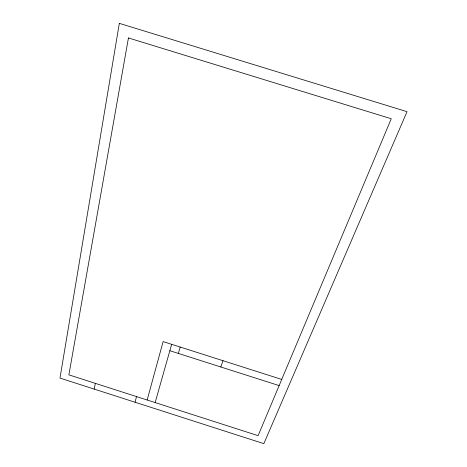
<?xml version="1.0" encoding="UTF-8"?>
<svg xmlns="http://www.w3.org/2000/svg" width="467" height="467" viewBox="0 0 467 467"><rect width="100%" height="100%" fill="white"/><g stroke="black" fill="none" stroke-linecap="round" stroke-linejoin="round"><path stroke-width="0.7" d="M94.165 389.081L95.356 383.366M135.051 402.233L136.516 396.594M147.158 400.015L163.123 341.599L281.729 379.426M155.143 402.577L171.658 344.325M178.33 353.426L180.204 347.051M220.827 366.986L223.004 360.699M169.848 350.717L279.138 385.596M119.336 23.35L59.974 378.089L263.832 443.65L407.026 111.677L119.336 23.35M128.443 37.938L68.877 374.855L258.099 435.664L391.264 118.752L128.443 37.938"/></g></svg>
